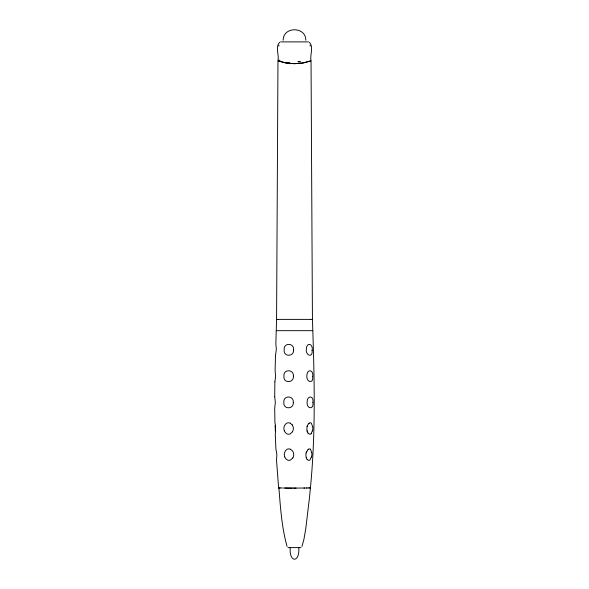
<?xml version="1.0" encoding="UTF-8"?>
<svg xmlns="http://www.w3.org/2000/svg" width="589" height="589" viewBox="0 0 589 589"><rect width="100%" height="100%" fill="white"/><g stroke="black" fill="none" stroke-linecap="round" stroke-linejoin="round"><path stroke-width="0.88" d="M279.709 42.32C274.916 46.781 279.341 55.101 277.971 60.763L276.572 319.363L275.858 344.079L276.344 349.225L275.505 355.491M298.756 547.402C300.088 563.128 288.919 563.128 290.252 547.402M274.71 396.699L274.872 381.893M310.396 488.082C315.925 431.987 314.364 375.591 312.435 319.363L311.036 60.763C309.667 55.101 314.099 46.781 309.299 42.32M275.497 355.535L275.1 370.459L275.615 376.165L274.879 381.863M283.169 40.243C283.132 26.291 305.875 26.291 305.838 40.243M278.833 46.082L278.914 45.235M275.608 431.789L275.269 434.159L275.895 448.906L276.859 454.347L276.536 460.318L278.619 488.082M312.398 430.773L311.102 433.791M311.412 456.88L309.924 460.053A4.278 2.511 79.6 0 1 308.076 460.097L307.524 459.611M274.717 408.074L275.328 402.361L274.717 396.728M306.096 452.978L306.457 451.866M307.075 426.488L307.186 426.112M301.936 546.445L303.88 539.568L305.765 528.731L309.608 496.483L310.41 487.861L307.716 487.979M292.895 457.903L290.458 460.053A4.278 4.013 -64.8 0 1 287.476 460.053L285.746 458.721L284.752 456.88M292.519 431.789L290.355 433.791A4.366 4.094 -64 0 1 286.806 433.798L285.356 432.606L284.362 430.773M308.761 423.528L309.151 423.219M308.562 449.201L307.966 449.635A4.911 2.952 -75.3 0 0 307.642 450.011M310.293 487.876L308.864 487.95M312.413 319.363L311.051 319.385M306.538 488.001L307.267 487.986M306.788 487.994L303.961 488.038M304.579 488.031L295.295 488.082M310.69 319.385L278.133 319.385M280.563 41.893L308.445 41.893M276.293 330.679L312.715 330.679M293.72 488.082L296.076 488.082M287.999 547.615L301.008 547.615M291.386 488.075L294.507 488.082M289.884 488.075L292.159 488.082M288.419 488.067L290.627 488.075M287.02 488.053L289.147 488.067M287.712 488.06L283.265 488.016M277.956 319.385L276.594 319.363M285.047 488.038L286.342 488.045M282.47 488.001L278.95 487.898L280.143 487.95M278.906 487.891C280.371 506.334 281.719 527.692 287.071 546.445M290.576 449.326L292.556 450.968A6.28 6.214 80.3 0 1 292.843 457.867M290.281 423.219L292.24 424.853M278.295 60.961L285.982 62.979L294.507 63.686L303.372 62.92L310.83 60.903L303.033 62.979L294.507 63.686L285.982 62.979L278.185 60.903M308.54 433.482L308.916 433.791A4.366 2.57 79.1 0 0 311.095 433.776M310.572 449.326L311.655 452.595M307.281 431.494L307.053 430.773M306.302 457.601L306.081 456.88A6.45 4.903 -84.6 0 1 306.155 453M275.402 425.125L274.93 422.814L274.717 408.685M312.545 426.488L311.367 423.219A4.381 2.489 -75.3 0 0 309.144 423.174M310.094 45.235L310.175 46.082M275.254 425.265A6.229 0.972 -89.9 0 1 275.306 430.957M275.115 426.134A6.229 0.913 86.2 0 1 275.416 431.56M284.715 456.895A6.45 5.478 83.4 0 1 284.45 452.963L285.613 450.467L287.27 449.201A4.329 4.005 50.2 0 1 290.591 449.289M284.31 430.802A6.376 5.515 85.8 0 1 284.163 426.458L285.297 424.36L286.696 423.219A4.381 4.086 54.7 0 1 290.289 423.189M292.218 424.875A6.229 6.148 -89.3 0 1 292.468 431.759M306.655 452.013A5.507 3.46 -77.6 0 1 307.73 450.18M307.171 459.486A5.492 3.865 -88.7 0 1 306.118 457.741M307.51 459.648A4.896 3.055 84.5 0 1 307.237 459.361M311.795 452.477A6.435 2.562 -87.1 0 1 311.566 457.042M308.562 449.142A4.329 2.437 -72.9 0 1 310.558 449.363M307.289 426.171A5.301 3.335 -80 0 1 308.791 423.616M307.119 430.743A6.376 4.741 -86.8 0 1 307.171 426.532M308.054 433.18A5.515 3.851 89.3 0 1 307.134 431.619M308.526 433.533A4.955 3.107 83.7 0 1 308.113 433.092M312.678 426.37A6.376 2.621 -88.8 0 1 312.553 430.934M299.381 61.757A15.594 0.655 -16.7 0 1 298.638 61.992M300.611 61.381A15.262 3.085 -2.1 0 1 297.975 61.661M289.567 62.839A15.262 4.314 0.2 0 1 286.107 62.338M280.062 60.63A15.594 1.104 9.2 0 1 278.899 60.034M312.936 402.361C314.07 410.04 306.486 409.105 307.105 402.162C306.906 395.366 314.084 395.204 312.936 402.361M293.3 402.361C294.058 409.524 282.875 409.701 283.854 402.361C282.963 395.116 293.977 395.3 293.3 402.361M312.707 376.562C313.665 384.632 305.897 381.952 306.876 375.568C307.112 368.28 313.989 369.855 312.707 376.562M312.126 350.411C313.024 358.473 305.345 355.307 306.302 349.225C306.574 341.642 313.451 343.711 312.126 350.411M293.396 376.165C294.11 383.292 282.941 383.513 283.942 376.165C283.051 368.883 294.117 369.031 293.396 376.165M293.602 349.822C294.294 356.927 283.147 357.17 284.178 349.822C283.28 342.503 294.36 342.643 293.602 349.822"/></g></svg>
